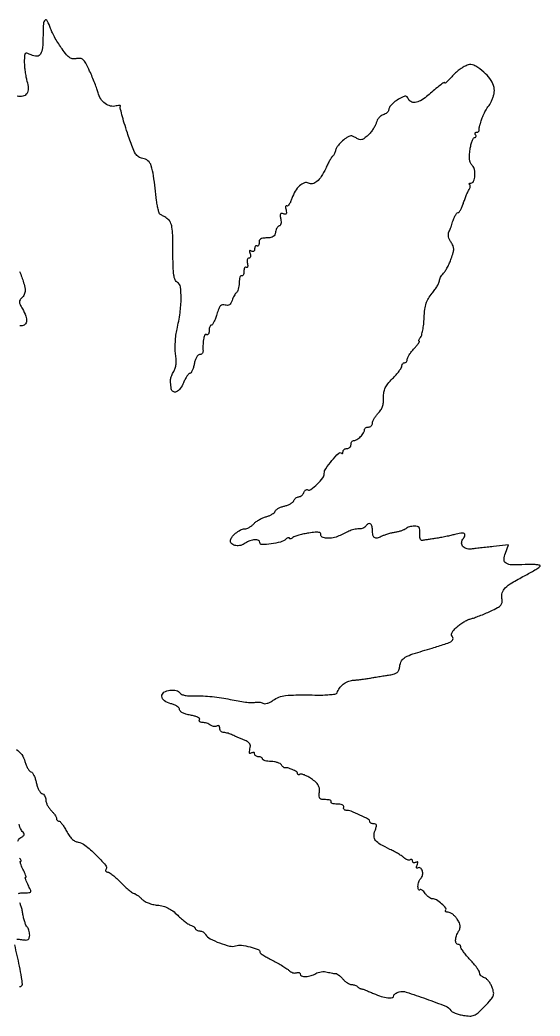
# Model space of a CAD drawing. Extents: x 0 to 389, y 0 to 388.
# Drawn here: x 194.4 to 388.6, y 16.3 to 387.9 of the extents above; entities that cross this region are included whole.
import ezdxf

# ---------------------------------------------------------------- set-up
doc = ezdxf.new("R2010")
doc.units = 0

msp = doc.modelspace()

# ---------------------------------------------------------------- linework, layer by layer
for points in [[(193.041838, 115.74395, -0.098926), (195.030309, 113.820672, -0.088106), (196.227971, 111.202967, 0.031978), (196.654934, 109.902673, 0.036079), (197.230589, 108.72103, 0.038885), (197.86074, 107.806204, 0.131621), (198.442484, 107.383698, -0.14436), (199.010793, 106.948837, -0.041259), (199.595593, 105.991653, -0.037837), (200.106547, 104.749786, -0.032323), (200.456877, 103.378174, 0.034263), (200.813475, 102.004256, 0.039225), (201.342807, 100.755238, 0.042953), (201.954466, 99.790625, 0.139245), (202.555173, 99.340455, -0.101416), (203.107663, 98.987456, -0.066804), (203.575582, 98.392815, -0.063344), (203.89208, 97.658131, -0.070177), (204, 96.893011, 0.081177), (204.141939, 96.024515, 0.037663), (204.5875, 94.968572, 0.036026), (205.234628, 93.904983, 0.041718), (206, 93, -0.022886), (206.765585, 92.160928, -0.026473), (207.4125, 91.29375, -0.026952), (207.874488, 90.512642, -0.120635), (208, 90, 0.088989), (208.068495, 89.618199, 0.095003), (208.264951, 89.29375, 0.09991), (208.557865, 89.07669, 0.110087), (208.901962, 89, -0.210495), (209.358513, 88.798885, -0.023106), (210.108866, 87.898438, -0.025077), (210.93514, 86.686461, -0.017702), (211.743988, 85.25, 0.03228), (212.728331, 83.61518, 0.050923), (213.792566, 82.372666, 0.061244), (214.908061, 81.544836, 0.092901), (216.047337, 81.153544, -0.134113), (218.625747, 80.026147, -0.02317), (222.650628, 76.459121, -0.017984), (226.356334, 72.5862, -0.331653), (226.495199, 70.992233, 0.095726), (226.351561, 70.613731, 0.173663), (226.407564, 70.291468, 0.171984), (226.656202, 70.075935, 0.093664), (227.058004, 70, -0.152263), (227.718469, 69.794097, -0.016181), (229.028879, 68.825, -0.018783), (230.543344, 67.531959, -0.014034), (232.11591, 66, 0.011511), (233.672966, 64.467763, 0.016024), (235.140112, 63.175, 0.012433), (236.401224, 62.185312, 0.161514), (236.959934, 62, -0.125894), (237.448828, 61.87492, -0.028437), (238.182326, 61.417297, -0.027734), (238.992025, 60.775663, -0.023806), (239.770158, 60.016332, 0.072238), (240.790447, 59.197073, 0.03793), (242.254019, 58.47832, 0.035465), (243.960034, 57.932262, 0.035477), (245.725912, 57.632866, -0.040199), (247.83508, 57.254771, -0.051267), (249.68285, 56.55889, -0.048068), (251.439177, 55.460977, -0.029817), (253.27791, 53.866534, 0.014004), (254.698433, 52.553825, 0.016427), (256.118442, 51.393451, 0.015475), (257.37087, 50.496835, 0.090372), (258.111111, 50.175, -0.052074), (258.667119, 49.982117, -0.047502), (259.189931, 49.67375, -0.050612), (259.605048, 49.30302, -0.099024), (259.833333, 48.925, 0.114717), (260.062274, 48.571186, 0.067556), (260.470299, 48.271719, 0.061964), (260.986121, 48.068994, 0.062757), (261.533643, 48, -0.080423), (262.115732, 47.905764, -0.053078), (262.733979, 47.624424, -0.052082), (263.293125, 47.210561, -0.067757), (263.70031, 46.721443, 0.130874), (265.40622, 45.127131, 0.032187), (268.929867, 43.523993, 0.031977), (272.621975, 42.387178, 0.136359), (274.905738, 42.470082, -0.109168), (277.036297, 42.662045, -0.03185), (280.287655, 42.032377, -0.026324), (283.331944, 41.065228, -0.312229), (284, 40.099703, 0.239447), (284.200418, 39.705195, 0.012712), (285.395312, 38.878415, 0.017691), (286.929811, 37.949206, 0.011748), (288.75, 36.988566, -0.010345), (290.669618, 35.982325, -0.010945), (292.509751, 34.915527, -0.010618), (294.052917, 33.92964, -0.048029), (294.878939, 33.253801, 0.063059), (295.508354, 32.769567, 0.058181), (296.255564, 32.44162, 0.062121), (297.002461, 32.310896, 0.104273), (297.628939, 32.411105, -0.061874), (298.153658, 32.54108, -0.108272), (298.597251, 32.49815, -0.150888), (298.888729, 32.293692, -0.166406), (299, 31.968615, 0.329729), (299.536533, 31.243473, 0.081953), (301.092309, 31.034939, 0.063235), (303.079286, 31.348665, 0.068946), (304.862638, 32.146289, -0.067593), (305.740317, 32.541681, -0.040183), (306.864234, 32.778844, -0.039482), (308.045128, 32.836418, -0.053977), (309.09907, 32.689983, 0.008112), (310.078819, 32.46091, 0.008856), (311.037287, 32.27086, 0.008402), (311.862014, 32.136725, 0.04279), (312.325736, 32.109379, -0.146609), (312.754294, 31.993298, -0.026828), (313.435183, 31.518116, -0.026812), (314.196572, 30.854944, -0.021547), (314.943031, 30.065685, 0.036544), (315.736814, 29.275241, 0.036293), (316.638969, 28.606795, 0.038685), (317.512786, 28.143184, 0.102978), (318.200629, 28, -0.044751), (318.816966, 27.944725, -0.03688), (319.456331, 27.779687, -0.038302), (320.024109, 27.537687, -0.076631), (320.416667, 27.25, 0.035502), (320.75281, 26.958479, 0.030922), (321.142187, 26.702465, 0.032174), (321.524684, 26.515107, 0.075208), (321.833333, 26.439242, -0.065002), (322.262458, 26.342962, -0.004368), (323.441603, 25.900117, -0.006223), (324.840389, 25.340698, -0.004618), (326.372124, 24.689242, 0.026175), (329.309944, 23.586695, 0.050401), (331.7681, 23.073094, 0.081172), (333.425557, 23.167223, 0.35151), (334, 23.883369, -0.17879), (334.138633, 24.258675, -0.060906), (334.57398, 24.657347, -0.051262), (335.206142, 25.017083, -0.039807), (335.953973, 25.277713, -0.141757), (338.614671, 25.208894, -0.009199), (346.012884, 22.708714, -0.008656), (353.350862, 19.933228, -0.157909), (355.250552, 18.358472, 0.129699), (355.789965, 17.858549, 0.028724), (356.943734, 17.32657, 0.028014), (358.389773, 16.849638, 0.023805), (359.960609, 16.506655, 0.033078), (362.367048, 16.2622, 0.109922), (363.92113, 16.551198, 0.083891), (365.429905, 17.518735, 0.014449), (367.886334, 19.884038, 0.011646), (370.24018, 22.400057, 0.087719), (371.09392, 23.780652, 0.140051), (371.225588, 25.08575, 0.045827), (370.706097, 26.967682, 0.040727), (370.135893, 28.171573, 0.039643), (369.373591, 29.278717, 0.042439), (368.544029, 30.139279, 0.103259), (367.779821, 30.569882, -0.058401), (367.099239, 30.877083, -0.061916), (366.522822, 31.328468, -0.06934), (366.131869, 31.848852, -0.127144), (366, 32.359049, 0.137344), (365.809648, 33.038954, 0.017736), (364.971875, 34.313699, 0.019613), (363.840274, 35.783503, 0.015215), (362.5, 37.293981, -0.012442), (361.159468, 38.787979, -0.016799), (360.028125, 40.207702, -0.013845), (359.172725, 41.427559, -0.147011), (359, 42.00232, 0.099276), (358.923649, 42.383069, 0.098), (358.70625, 42.706931, 0.097889), (358.381642, 42.923843, 0.098801), (358, 43, -0.2863), (357.284008, 43.446583, -0.123596), (357.040397, 44.592413, -0.077569), (357.355502, 46.219566, -0.053083), (358.179285, 47.915473, 0.059238), (358.685315, 48.990599, 0.109847), (358.783771, 49.945384, 0.087919), (358.469641, 50.992515, 0.028308), (357.656232, 52.401904, 0.040425), (356.883383, 53.395971, 0.042251), (355.971144, 54.236809, 0.046062), (355.06105, 54.817817, 0.119595), (354.31028, 55, -0.037852), (353.722509, 55.044561, -0.106954), (353.339969, 55.190491, -0.24427), (353.21907, 55.404562, -0.208011), (353.315145, 55.648479, 0.384823), (353.359487, 56.522511, 0.04046), (351.816465, 58.130134, 0.041164), (349.891002, 59.571948, 0.141039), (348.403694, 60, -0.115859), (347.810296, 60.139371, -0.044282), (347.082237, 60.585631, -0.040846), (346.346664, 61.230827, -0.039545), (345.717009, 61.993639, 0.036188), (345.134042, 62.709612, 0.060053), (344.536838, 63.207681, 0.08639), (344.017885, 63.428816, 0.25957), (343.660305, 63.326972, -0.268081), (343.412555, 63.260653, -0.213274), (343.193965, 63.43834, -0.0853), (343.045438, 63.922232, -0.031917), (343, 64.633333, -0.049708), (343.083326, 65.469428, -0.037951), (343.332755, 66.355047, -0.038926), (343.698591, 67.156518, -0.069958), (344.132783, 67.732783, 0.161589), (344.730821, 68.924856, 0.108254), (344.621565, 70.459194, 0.157498), (343.936058, 71.46295, 0.312834), (343.018517, 71.511444, -0.124956), (342.674292, 71.403093, -0.345293), (342.479114, 71.539107, -0.13701), (342.469078, 71.942202, -0.029753), (342.681393, 72.612107, 0.024586), (342.928739, 73.36544, 0.188108), (342.890859, 73.729116, 0.366135), (342.653598, 73.827529, 0.061279), (342.169939, 73.605028, -0.072516), (341.722337, 73.411127, -0.148477), (341.34367, 73.422788, -0.188696), (341.0936, 73.632818, -0.125451), (341, 74, 0.09054), (340.929983, 74.383496, 0.16925), (340.729932, 74.6227, 0.176182), (340.431185, 74.680215, 0.099067), (340.08062, 74.549826, -0.146033), (339.630457, 74.428356, -0.071833), (339.040438, 74.529561, -0.061783), (338.407835, 74.824836, -0.053185), (337.83062, 75.278749, 0.04656), (337.062535, 75.899364, 0.012245), (335.723149, 76.742942, 0.012326), (334.144249, 77.632178, 0.012357), (332.52478, 78.441731, -0.018851), (328.877892, 80.324342, -0.096619), (327.15408, 81.796679, -0.16874), (326.599585, 83.379573, -0.09174), (326.973506, 85.430315, 0.019579), (327.420728, 86.761242, 0.119701), (327.454357, 87.480098, 0.248252), (327.146848, 87.861781, 0.101836), (326.475249, 88, -0.052775), (325.910828, 88.059741, -0.072612), (325.433354, 88.237218, -0.092495), (325.112673, 88.49937, -0.177071), (325, 88.807552, 0.277921), (324.513236, 89.615635, 0.010865), (321.281778, 91.235806, 0.016977), (318.028682, 92.646099, 0.094055), (316.16398, 93, -0.109839), (315.739644, 93.094356, -0.123004), (315.415357, 93.357875, -0.117634), (315.243692, 93.753441, -0.094694), (315.25, 94.218296, 0.210266), (315.145509, 94.703538, 0.128931), (314.685892, 95.081148, 0.07894), (313.874808, 95.308906, 0.036404), (312.776479, 95.356632, -0.029637), (311.768401, 95.386789, -0.06347), (311.009425, 95.553273, -0.125058), (310.613807, 95.819039, -0.332504), (310.585496, 96.138336, 0.316424), (310.566122, 96.46446, 0.127684), (310.190378, 96.746886, 0.066328), (309.462713, 96.938979, 0.031419), (308.492595, 97, -0.035836), (307.063906, 97.10253, -0.184311), (306.382495, 97.481731, -0.173794), (306.104346, 98.23367, -0.031187), (306.183578, 99.75, 0.061936), (306.170057, 101.226835, 0.101961), (305.759684, 102.401538, 0.080699), (304.83611, 103.497251, 0.027558), (303.181243, 104.766523, 0.023239), (301.842234, 105.592489, 0.031903), (300.563818, 106.19819, 0.033059), (299.492604, 106.544382, 0.202727), (298.931243, 106.457506, -0.077929), (298.575204, 106.307801, -0.155677), (298.273553, 106.327857, -0.185534), (298.073605, 106.51122, -0.115951), (298, 106.824352, 0.269892), (297.634205, 107.452659, 0.0293), (296.069728, 108.223432, 0.034245), (294.34805, 108.814536, 0.102474), (293.111803, 108.886347, -0.198774), (292.917506, 108.935177, -0.035916), (292.62923, 109.183186, -0.033836), (292.314201, 109.541721, -0.024924), (292.014127, 109.977142, 0.13683), (291.528311, 110.425436, 0.040811), (290.587062, 110.814219, 0.037565), (289.41103, 111.095832, 0.032891), (288.152324, 111.214732, -0.025378), (286.944408, 111.310562, -0.039806), (285.925995, 111.527079, -0.047194), (285.202855, 111.818742, -0.280289), (285, 112.15218, 0.17221), (284.885178, 112.47567, 0.093823), (284.559375, 112.750953, 0.074235), (284.073826, 112.937188, 0.054568), (283.5, 113, -0.06887), (282.926682, 113.079345, -0.085131), (282.440625, 113.311086, -0.099915), (282.115626, 113.655173, -0.140337), (282, 114.059017, 0.133224), (281.906544, 114.403538, 0.190361), (281.659977, 114.596802, 0.14289), (281.285534, 114.598569, 0.068717), (280.842476, 114.402645, -0.10714), (280.371555, 114.236006, -0.345006), (280.104642, 114.395203, -0.134535), (280.05213, 114.912843, -0.022357), (280.263834, 115.900899, 0.062558), (280.4149, 117.049023, 0.144992), (280.175311, 117.875667, 0.120434), (279.483865, 118.534172, 0.036684), (278.171357, 119.164872, -0.005739), (277.021491, 119.632287, -0.004391), (275.774634, 120.16881, -0.004441), (274.616013, 120.691809, -0.010458), (273.763569, 121.107601, 0.02984), (272.988008, 121.449365, 0.021859), (272.092603, 121.737858, 0.022223), (271.217575, 121.936787, 0.044805), (270.513569, 122, -0.102103), (269.935998, 122.119185, -0.098615), (269.444611, 122.457961, -0.097194), (269.115381, 122.963966, -0.096056), (269, 123.559017, 0.066118), (268.926733, 124.110654, 0.138808), (268.70625, 124.478525, 0.191142), (268.379648, 124.607943, 0.139169), (268, 124.5, -0.097951), (267.525028, 124.322143, -0.060306), (266.926562, 124.296664, -0.057238), (266.302451, 124.418163, -0.064868), (265.75, 124.67567, 0.022141), (264.878613, 125.17628, 0.043062), (264.13748, 125.481889, 0.03581), (263.270105, 125.688138, 0.011093), (261.940983, 125.875, -0.099781), (261.580625, 125.992978, -0.15352), (261.358512, 126.231, -0.152815), (261.312013, 126.554192, -0.098614), (261.445232, 126.911384, 0.37634), (261.378469, 127.309105, 0.063144), (260.666791, 127.753775, 0.043099), (259.500094, 128.174641, 0.023177), (258.004249, 128.499282, -0.027141), (256.366473, 128.868336, -0.049852), (255.095813, 129.369274, -0.067602), (254.267619, 129.948296, -0.209395), (254, 130.559306, 0.18628), (253.772081, 131.149841, 0.05848), (253.045312, 131.783794, 0.049266), (251.994007, 132.360879, 0.037521), (250.75, 132.784976, -0.087957), (248.302058, 133.904728, -0.22766), (247.364205, 135.547933, -0.278476), (248.128071, 137.043373, -0.110875), (250.391493, 137.830076, -0.042771), (251.584124, 137.863684, -0.051451), (252.691019, 137.684907, -0.059121), (253.579211, 137.329077, -0.130031), (254.106587, 136.830076, 0.158122), (254.783013, 136.257175, 0.052608), (256.04511, 135.888842, 0.038383), (257.836905, 135.705248, 0.017024), (260.215094, 135.725858, -0.02573), (262.758032, 135.703638, -0.011378), (266.106635, 135.425261, -0.011227), (269.649229, 134.968777, -0.014841), (272.850046, 134.385389, 0.010139), (275.795394, 133.819899, 0.012449), (278.56661, 133.416617, 0.010934), (280.895214, 133.188279, 0.083104), (281.989348, 133.286963, -0.050758), (282.767921, 133.408099, -0.039207), (283.627087, 133.386226, -0.040292), (284.434599, 133.235637, -0.072292), (285.052059, 132.967826, 0.145934), (285.741234, 132.781719, 0.062635), (286.692703, 132.926666, 0.051696), (287.787194, 133.363291, 0.036497), (288.912757, 134.062466, -0.068659), (291.062052, 135.213587, -0.059425), (293.551354, 135.811935, -0.028358), (297.434814, 136.047104, -0.00396), (305.488251, 136.013777, 0.012017), (308.188094, 136.046107, 0.018651), (310.511185, 136.216707, 0.013415), (312.364432, 136.473016, 0.278047), (312.774314, 136.822942, -0.072439), (313.669204, 138.600576, -0.070449), (315.041113, 140.068299, -0.071697), (316.742184, 141.077159, -0.079833), (318.597505, 141.51712, 0.009056), (319.97543, 141.643717, 0.004276), (321.748954, 141.854475, 0.004235), (323.602278, 142.106778, 0.005964), (325.25, 142.365427, -0.001001), (326.935408, 142.647161, -0.000628), (328.907999, 142.970297, -0.00063), (330.85091, 143.283555, -0.001151), (332.436806, 143.533458, 0.030484), (334.224247, 143.923676, 0.106054), (335.262952, 144.473986, 0.131116), (335.8629, 145.329595, 0.057968), (336.186806, 146.682596, -0.10191), (336.868603, 148.724332, -0.13317), (338.261244, 150.103697, -0.05208), (341.122701, 151.353372, -0.005145), (348.307633, 153.55552, 0.005986), (353.003127, 155.003309, 0.042219), (355.206565, 155.923101, 0.142017), (356.034881, 156.713503, 0.314656), (355.966022, 157.540941, -0.109058), (355.55031, 158.348362, -0.158311), (355.594676, 159.142558, -0.091908), (356.166213, 160.068262, -0.021745), (357.448226, 161.364438, -0.030852), (358.648837, 162.346744, -0.023044), (360.081647, 163.281303, -0.023478), (361.518866, 164.038571, -0.048058), (362.717839, 164.465318, 0.023095), (364.049809, 164.865822, 0.007567), (365.972752, 165.57517, 0.007521), (368.086377, 166.428156, 0.008431), (370.093735, 167.313728, 0.014087), (372.742162, 168.627585, 0.087426), (373.933106, 169.557803, 0.156253), (374.394243, 170.581349, 0.07694), (374.336137, 172.022979, -0.124968), (374.451571, 174.127883, -0.120297), (375.555248, 175.957143, -0.063883), (378.027871, 177.879662, -0.013941), (382.758504, 180.497354, 0.008333), (384.812371, 181.603957, 0.011195), (386.632527, 182.678382, 0.008465), (388.106828, 183.628718, 0.10734), (388.562387, 184.100944, 0.514235), (388.425755, 184.42741, 0.029635), (387.166777, 184.637354, 0.025414), (385.333415, 184.7386, 0.013267), (383.045521, 184.687845, -0.014842), (378.012528, 184.592054, -0.129855), (375.879044, 185.180026, -0.28249), (375.161742, 186.515225, -0.075964), (375.683842, 188.973358), (376.840124, 192.036699), (371.170062, 191.410013, -0.00014), (368.80247, 191.149005, -0.00013), (366.377445, 190.88299, -0.00013), (364.221688, 190.647645, -0.000441), (362.816984, 190.495915, -0.100887), (360.940277, 190.673562, -0.165028), (359.655213, 191.595992, -0.193453), (359.316228, 192.987681, -0.138237), (359.974071, 194.468757, 0.107348), (360.551099, 195.580249, 0.367052), (360.231081, 196.26249, 0.14853), (358.985862, 196.430008, 0.029539), (356.768475, 195.9336, -0.01254), (355.29756, 195.551392, -0.005991), (353.389995, 195.130507, -0.005935), (351.386113, 194.73824, -0.00841), (349.593748, 194.440487, 0.000363), (347.953042, 194.194993, 0.000434), (346.408788, 193.961414, 0.000372), (345.10761, 193.762454, 0.002883), (344.5, 193.665494, -0.277042), (344.132429, 193.810825, -0.087579), (343.849052, 194.356426, -0.058994), (343.688401, 195.207959, -0.034256), (343.688264, 196.25, 0.033053), (343.691512, 197.680102, 0.145202), (343.403461, 198.46387, 0.17868), (342.77463, 198.872795, 0.055796), (341.638264, 199, 0.03646), (340.711648, 198.932341, 0.033606), (339.778427, 198.730541, 0.03532), (338.971255, 198.435207, 0.086849), (338.45, 198.082692, -0.086433), (337.881654, 197.697646, -0.023278), (336.864872, 197.295685, -0.022851), (335.64895, 196.940468, -0.021872), (334.387861, 196.691656, 0.020353), (333.049456, 196.43181, 0.015285), (331.600539, 196.041663, 0.015518), (330.258022, 195.589858, 0.033946), (329.269344, 195.144148, -0.060635), (327.721778, 194.543415, -0.230537), (326.734654, 194.747634, -0.18958), (326.161304, 195.706471, -0.041075), (326, 197.666667, 0.070167), (325.794376, 199.124697, 0.202874), (325.165904, 199.901041, 0.275906), (324.332428, 199.86062, 0.108004), (323.5, 199, -0.111983), (323.123104, 198.616421, -0.050144), (322.489364, 198.29375, -0.046179), (321.720919, 198.074072, -0.046572), (320.927414, 198, 0.034808), (320.052802, 197.939039, 0.021401), (319.036935, 197.752112, 0.021419), (318.043063, 197.479617, 0.035499), (317.236431, 197.156128, -0.000818), (316.428022, 196.764889, -0.000431), (315.422577, 196.281389, -0.000428), (314.392091, 195.788025, -0.00066), (313.5, 195.363305, -0.066184), (311.296394, 194.655377, -0.063171), (308.948358, 194.532002, -0.086676), (307.226129, 194.965524, -0.354311), (306.771499, 195.859951, 0.26645), (306.596468, 196.406294, 0.154237), (305.951844, 196.704977, 0.056607), (304.624219, 196.724547, 0.011348), (302.271499, 196.438352, 0.015213), (300.353106, 196.100808, 0.017141), (298.53444, 195.657924, 0.016594), (297.022543, 195.179721, 0.083546), (296.25, 194.751411, -0.034998), (295.769737, 194.42075, -0.083825), (295.367188, 194.266585, -0.181662), (295.111189, 194.308141, -0.268826), (295, 194.5, 0.289811), (294.883699, 194.683798, 0.175211), (294.618238, 194.709244, 0.078066), (294.199806, 194.528796, 0.03245), (293.700386, 194.166305, -0.108232), (291.627472, 193.094752, -0.032224), (288.112361, 192.392989, -0.027778), (284.754628, 192.133648, -0.420537), (284, 192.872192, 0.293986), (283.473089, 193.69089, 0.117974), (282.106386, 193.956875, 0.079452), (280.264007, 193.58107, 0.068), (278.520089, 192.638348, -0.099018), (276.838243, 191.858903, -0.096458), (274.9696, 191.776131, -0.124791), (273.543581, 192.37292, -0.235765), (273, 193.461644, -0.162411), (273.453376, 194.82059, -0.054475), (274.902783, 196.367513, -0.054224), (276.703347, 197.601325, -0.123727), (278.289786, 198, 0.089187), (279.042777, 198.135391, 0.038854), (279.968106, 198.563668, 0.036846), (280.905988, 199.184601, 0.040511), (281.711045, 199.918868, -0.048196), (282.600719, 200.705657, -0.027623), (283.806031, 201.482576, -0.027375), (285.116122, 202.135885, -0.040564), (286.330763, 202.547547, 0.035992), (287.451096, 202.915876, 0.038822), (288.477681, 203.433726, 0.042116), (289.27624, 204.014721, 0.123428), (289.664303, 204.567572, -0.130906), (290.061898, 205.116636, -0.042626), (290.895948, 205.685435, -0.039102), (291.972102, 206.185719, -0.035213), (293.151109, 206.533189, 0.037685), (294.332769, 206.887793, 0.040627), (295.417035, 207.408993, 0.044334), (296.260389, 208.008405, 0.125116), (296.674558, 208.594296, -0.073146), (296.976875, 209.131684, -0.064114), (297.433292, 209.587074, -0.066866), (297.968059, 209.895171, -0.097596), (298.5, 210, 0.10703), (299.036432, 210.116159, 0.066512), (299.584482, 210.459243, 0.062112), (300.060602, 210.965654, 0.066123), (300.385948, 211.563382, -0.055845), (300.676391, 212.124031, -0.086362), (301.051987, 212.517746, -0.117372), (301.449474, 212.687196, -0.182712), (301.810864, 212.616892, 0.309141), (303.036009, 212.673375, 0.031916), (305.347978, 214.658662, 0.03464), (307.431126, 216.994808, 0.166247), (308, 218.658454, -0.152963), (308.563806, 220.45828, -0.023264), (310.881486, 223.483955, -0.01924), (313.406465, 226.256726, -0.416636), (314.405812, 226.260855, 0.134544), (314.630971, 226.132559, 0.259934), (314.825457, 226.183918, 0.151639), (314.958724, 226.426121, 0.050551), (315, 226.833333, -0.127718), (315.115534, 227.278257, -0.100747), (315.440625, 227.657292, -0.089419), (315.926925, 227.912123, -0.076226), (316.5, 228, 0.099038), (317.072457, 228.114514, 0.097945), (317.559375, 228.440625, 0.097945), (317.885486, 228.927543, 0.099038), (318, 229.5, -0.069717), (318.080326, 230.073289, -0.085667), (318.314732, 230.559375, -0.100075), (318.662852, 230.884373, -0.138775), (319.071429, 231, 0.147453), (320.206061, 231.342046, 0.049993), (321.554893, 232.445107, 0.049993), (322.657954, 233.793939, 0.147453), (323, 234.928571, -0.138775), (323.115627, 235.337148, -0.100075), (323.440625, 235.685268, -0.085667), (323.926711, 235.919674, -0.069717), (324.5, 236, 0.099038), (325.072457, 236.114514, 0.097945), (325.559375, 236.440625, 0.097945), (325.885486, 236.927543, 0.099038), (326, 237.5, -0.100085), (326.14639, 238.224001, -0.033501), (326.63384, 239.193215, -0.031778), (327.331993, 240.221398, -0.03135), (328.157752, 241.157752, 0.053009), (329.121667, 242.351011, 0.060059), (329.766123, 243.673015, 0.05584), (330.108786, 245.190767, 0.03743), (330.172283, 246.970617, -0.043867), (330.269761, 248.978343, -0.075274), (330.742275, 250.582508, -0.063937), (331.731043, 252.144243, -0.023926), (333.482779, 254.062864, 0.016355), (334.807571, 255.470474, 0.020749), (335.931295, 256.857529, 0.019266), (336.762532, 258.070253, 0.135051), (336.968249, 258.75, -0.078112), (337.055786, 259.22752, -0.088436), (337.284423, 259.632812, -0.09799), (337.616106, 259.904008, -0.123128), (338, 260, 0.125213), (338.381375, 260.097028, 0.10078), (338.70625, 260.370189, 0.090252), (338.924593, 260.778794, 0.077842), (339, 261.260218, -0.117481), (339.15661, 261.917549, -0.02452), (339.746263, 262.955058, -0.024471), (340.567954, 264.118847, -0.020994), (341.540469, 265.260218, 0.012245), (342.468978, 266.312101, 0.024481), (343.139944, 267.195189, 0.031591), (343.520103, 267.832818, 0.561087), (343.418024, 268, -0.356964), (343.269123, 268.121829, -0.135709), (343.289392, 268.409134, -0.061444), (343.51325, 268.857643, -0.026769), (343.911029, 269.392796, 0.107281), (344.374552, 270.285362, 0.019247), (344.798563, 272.123194, 0.019994), (345.131663, 274.353238, 0.016894), (345.309217, 276.731927, -0.01854), (345.557625, 279.91853, -0.04943), (346.040578, 282.144487, -0.059248), (346.889616, 283.991914, -0.037607), (348.275744, 285.915856, 0.01883), (349.318663, 287.254522, 0.022128), (350.19975, 288.599512, 0.021729), (350.835676, 289.785336, 0.112671), (351, 290.505297, -0.085271), (351.107688, 291.132147, -0.036956), (351.44932, 291.909358, -0.035189), (351.944259, 292.701671, -0.039191), (352.529601, 293.386744, 0.055338), (353.212114, 294.239721, 0.018462), (354.017811, 295.623217, 0.018119), (354.803896, 297.233253, 0.019697), (355.447895, 298.852319, 0.016677), (356.157687, 301.100349, 0.073128), (356.332884, 302.478064, 0.100608), (356.077219, 303.621101, 0.047641), (355.329103, 304.940527, -0.048751), (354.769958, 305.93178, -0.05578), (354.44364, 306.969306, -0.061451), (354.373947, 307.955847, -0.09122), (354.574443, 308.796381, 0.003816), (354.872606, 309.48529, 0.004407), (355.145935, 310.146437, 0.003956), (355.367988, 310.710078, 0.025678), (355.46279, 311, -0.017856), (356.091687, 313.030205, -0.032977), (356.767375, 314.619333, -0.03833), (357.429027, 315.711739, -0.241959), (357.989836, 316, 0.243968), (358.390321, 316.207779, 0.027679), (358.948535, 317.101562, 0.028494), (359.52786, 318.313329, 0.019348), (360.052771, 319.75, -0.011097), (360.578392, 321.265739, -0.011952), (361.158752, 322.719215, -0.011541), (361.714215, 323.940423, -0.05448), (362.121647, 324.592009, 0.063682), (362.401656, 325.058639, 0.074584), (362.536444, 325.556526, 0.086609), (362.510553, 326.007904, 0.139727), (362.324657, 326.342009, -0.094973), (362.154421, 326.59298, -0.240493), (362.168415, 326.806715, -0.194817), (362.361191, 326.952833, -0.066038), (362.716756, 327, 0.299992), (363.75254, 327.682913, 0.080718), (364.252228, 329.690773, 0.071073), (364.115047, 332.009853, 0.14715), (363.264068, 333.593075, -0.090008), (362.606073, 334.54286, -0.072815), (362.261651, 335.736305, -0.05157), (362.209878, 337.326853, -0.019588), (362.453221, 339.536623, -0.020549), (362.782046, 341.246929, -0.031615), (363.219019, 342.688883, -0.032672), (363.693426, 343.743341, -0.277485), (364.12029, 344, 0.118224), (364.450887, 344.079277, 0.186413), (364.643399, 344.29375, 0.153919), (364.662026, 344.617607, 0.076545), (364.5, 345, -0.082592), (364.343488, 345.3821, -0.161196), (364.3746, 345.70625, -0.182303), (364.586039, 345.921712, -0.108972), (364.940983, 346, 0.070581), (365.336897, 346.056168, 0.098132), (365.654128, 346.220312, 0.11953), (365.84349, 346.464438, 0.145617), (365.881579, 346.75, -0.037629), (365.85372, 347.091571, -0.022329), (365.869449, 347.5, -0.02227), (365.921861, 347.908286, -0.035422), (366.006579, 348.25, 0.003054), (366.115099, 348.591449, 0.001809), (366.240584, 349, 0.00181), (366.362856, 349.408602, 0.003112), (366.461367, 349.75, -0.026573), (367.01428, 351.375725, -0.018466), (367.801681, 353.148971, -0.018671), (368.682791, 354.79234, -0.037715), (369.517691, 356, 0.046851), (370.030568, 356.771578, 0.020249), (370.570589, 357.882342, 0.019826), (371.053642, 359.119009, 0.024816), (371.397691, 360.301589, 0.118631), (371.39127, 362.711955, 0.079008), (370.319675, 365.271381, 0.065231), (368.254868, 367.801499, 0.043895), (365.323869, 370.115541, 0.030062), (363.857553, 370.956011, 0.099407), (362.787615, 371.24316, 0.102708), (361.70949, 371.090502, 0.033317), (360.226373, 370.442419, 0.035087), (359.07549, 369.738827, 0.017817), (357.728451, 368.705209, 0.017608), (356.408309, 367.534824, 0.025103), (355.329121, 366.399489, -0.011071), (354.434647, 365.403988, -0.02284), (353.684179, 364.67484, -0.031648), (353.147646, 364.256675, -0.602684), (353, 364.334673, 0.557297), (352.740895, 364.49494, 0.044187), (351.898995, 363.977336, 0.01402), (350.230021, 362.661622, 0.001271), (346.165982, 359.251221, -0.049859), (343.954792, 357.734966, -0.097484), (341.926241, 357.091677, -0.148436), (340.354189, 357.380974, -0.183953), (339.368654, 358.481686, 0.07695), (338.977582, 359.164701, 0.195194), (338.48816, 359.439526, 0.128309), (337.793218, 359.349299, 0.026772), (336.670674, 358.82375, 0.030771), (334.806227, 357.673147, 0.043147), (333.311436, 356.41236, 0.050829), (332.311668, 355.181842, 0.146212), (332, 354.138816, -0.161589), (331.857148, 353.708335, -0.060867), (331.413183, 353.243464, -0.052151), (330.766716, 352.817507, -0.042793), (330.002324, 352.500738, 0.083724), (329.194523, 352.085932, 0.053463), (328.419054, 351.366008, 0.052034), (327.79033, 350.46974, 0.065556), (327.417717, 349.528179, -0.056886), (327.018952, 348.46734, -0.026698), (326.281235, 347.198352, -0.026041), (325.35704, 345.936216, -0.033136), (324.373043, 344.88073, -0.022946), (322.95044, 343.662147, -0.109317), (321.989817, 343.204433, -0.145336), (321.071026, 343.261257, -0.052004), (319.87929, 343.843312, 0.035569), (318.758668, 344.436926, 0.106834), (317.915276, 344.610673, 0.117072), (317.121159, 344.414001, 0.04729), (316.175565, 343.807411, 0.014336), (314.41865, 342.346851, 0.038859), (313.290532, 341.185536, 0.053861), (312.583071, 340.118804, 0.064228), (312.169821, 338.985654, -0.034969), (311.990242, 338.386783, -0.032007), (311.724567, 337.800124, -0.033521), (311.418179, 337.307318, -0.083442), (311.117718, 337.009464, 0.099741), (310.743069, 336.613249, 0.009693), (310.06177, 335.474655, 0.011989), (309.301455, 334.069098, 0.009206), (308.536769, 332.5, -0.031221), (306.900631, 329.487032, -0.074782), (305.24898, 327.562285, -0.120793), (303.640196, 326.74122, -0.187577), (302.115859, 326.955038, 0.215123), (300.564897, 327.089402, 0.10164), (298.805108, 326.034638, 0.074797), (297.147973, 323.980953, 0.052761), (295.925271, 321.27357, -0.025864), (295.449269, 320.04811, -0.045075), (294.915282, 319.098589, -0.062042), (294.405834, 318.525075, -0.329764), (294.012667, 318.492171, 0.276704), (293.75211, 318.495734, 0.215393), (293.584081, 318.260503, 0.082676), (293.567553, 317.727308, 0.030457), (293.713777, 316.986518, -0.030104), (293.903428, 316.029266, -0.183275), (293.791756, 315.546084, -0.279597), (293.430304, 315.377738, -0.064341), (292.748096, 315.54317, 0.085324), (292.052818, 315.681341, 0.28986), (291.673667, 315.454932, 0.143523), (291.55789, 314.829773, 0.02173), (291.744155, 313.558032, -0.037046), (291.858295, 312.568376, -0.063974), (291.786388, 311.744026, -0.094629), (291.551917, 311.194784, -0.249657), (291.186128, 311, 0.184639), (290.761817, 310.837781, 0.072171), (290.352798, 310.348589, 0.058494), (290.019018, 309.631101, 0.043893), (289.819551, 308.782429, -0.069568), (289.505797, 307.699586, -0.139439), (288.938117, 307.022914, -0.111248), (288.001773, 306.655331, -0.035438), (286.5, 306.532429, 0.030044), (285.062733, 306.430386, 0.106198), (284.196029, 306.12131, 0.167223), (283.749933, 305.575562, 0.10856), (283.637095, 304.760762, -0.047533), (283.626826, 304.132042, -0.113146), (283.473335, 303.693475, -0.205057), (283.210463, 303.511973, -0.190599), (282.887095, 303.569779, 0.172554), (282.551171, 303.642022, 0.189359), (282.260584, 303.481687, 0.118768), (282.063979, 303.080724, 0.054919), (282, 302.5, -0.063067), (281.922057, 301.884522, -0.168016), (281.680954, 301.520391, -0.206965), (281.306035, 301.426713, -0.097874), (280.830061, 301.605028, 0.059284), (280.347692, 301.829264, 0.357523), (280.108364, 301.736436, 0.196415), (280.063986, 301.386586, 0.026179), (280.298676, 300.664045, -0.055835), (280.465532, 300.023571, -0.101738), (280.433535, 299.486235, -0.1495), (280.213905, 299.135183, -0.180662), (279.851984, 299, 0.206633), (279.481254, 298.839957, 0.121096), (279.239269, 298.412095, 0.082997), (279.169058, 297.765021, 0.049602), (279.29011, 296.99862, -0.033809), (279.429487, 296.266748, -0.095442), (279.393387, 295.749762, -0.238295), (279.19888, 295.53149, -0.236417), (278.906741, 295.557637, 0.237298), (278.564147, 295.587724, 0.167861), (278.266355, 295.331245, 0.090397), (278.064518, 294.772891, 0.041666), (278, 294, -0.038802), (277.939718, 293.224377, -0.083775), (277.750665, 292.658236, -0.158969), (277.471895, 292.39005, -0.256493), (277.151201, 292.406553, 0.364511), (276.821303, 292.358207, 0.095116), (276.525696, 291.861161, 0.053327), (276.307989, 290.972755, 0.026341), (276.213753, 289.813246, -0.026955), (276.111655, 288.575807, -0.032713), (275.878612, 287.435666, -0.034573), (275.56168, 286.528595, -0.149408), (275.197333, 286.097676, 0.0925), (274.792014, 285.714927, 0.028127), (274.331937, 285.002354, 0.027104), (273.896273, 284.129359, 0.026532), (273.55413, 283.20821, -0.047128), (273.117411, 282.165907, -0.124929), (272.576936, 281.573427, -0.147636), (271.880833, 281.366047, -0.076076), (270.974441, 281.508112, 0.114403), (269.986186, 281.58686, 0.175587), (269.238814, 281.18251, 0.091309), (268.604853, 280.137085, 0.017981), (267.896805, 278.049902, -0.017868), (267.370791, 276.498167, -0.026763), (266.792602, 275.189659, -0.024986), (266.235351, 274.215375, -0.255685), (265.841712, 274, 0.223022), (265.5195, 273.848756, 0.0764), (265.247253, 273.395164, 0.058106), (265.061584, 272.729427, 0.038995), (265, 271.940983, -0.047867), (264.928459, 271.195401, -0.104212), (264.70625, 270.66835, -0.181468), (264.378123, 270.441401, -0.202618), (264, 270.5, 0.433982), (263.418922, 270.342097, 0.071696), (262.980421, 269.115784, 0.0409), (262.730845, 267.019668, 0.018471), (262.731355, 264.25, -0.107625), (262.645914, 263.77317, -0.103411), (262.369466, 263.367188, -0.099643), (261.943518, 263.095215, -0.09267), (261.434202, 263, 0.206359), (260.869942, 262.756761, 0.05947), (260.291501, 261.976578, 0.048841), (259.784481, 260.846022, 0.034647), (259.434022, 259.5, -0.024389), (259.114115, 258.159189, -0.036249), (258.694248, 257.028125, -0.040064), (258.242448, 256.216603, -0.250744), (257.837682, 256, 0.215302), (257.387119, 255.796555, 0.030272), (256.744416, 254.971875, 0.030078), (256.064207, 253.840577, 0.021361), (255.435553, 252.5, -0.062335), (254.227317, 250.39118, -0.118054), (252.726715, 249.150209, -0.254676), (251.527502, 249.201557, -0.230981), (250.847686, 250.25, -0.013046), (250.620743, 252.627579, -0.053126), (250.674512, 254.076945, -0.06996), (251.023197, 255.276306, -0.034216), (251.775501, 256.683261, 0.065356), (252.337677, 257.912614, 0.046763), (252.645724, 259.394774, 0.039724), (252.701835, 261.144651, 0.024938), (252.503017, 263.183261, -0.033195), (252.340227, 265.19565, -0.017552), (252.392209, 267.700708, -0.017391), (252.625761, 270.270726, -0.025666), (253.023882, 272.5, 0.022511), (254.147011, 278.567604, 0.032546), (254.544383, 284.005222, 0.033876), (254.28949, 288.259345, 0.23758), (253.161232, 289.929646, -0.171014), (252.312976, 290.893212, -0.05994), (251.825797, 292.70015, -0.029697), (251.565988, 295.776967, -0.005355), (251.484639, 301.523341, 0.005172), (251.401723, 307.535641, 0.033158), (251.126977, 310.565709, 0.071444), (250.570947, 312.367265, 0.124999), (249.582113, 313.563616, 0.010896), (248.803483, 314.107329, 0.011109), (248.006841, 314.612989, 0.010934), (247.296116, 315.02133, 0.044497), (246.839452, 315.220183, -0.229856), (246.467052, 315.583908, -0.019607), (246.053152, 316.893541, -0.022813), (245.675608, 318.571772, -0.015583), (245.394116, 320.506246, 0.004738), (244.26181, 329.679732, 0.046533), (243.392178, 333.47433, 0.133881), (242.166415, 335.327145, 0.151978), (240.22652, 336.189973, -0.116084), (238.668556, 336.75513, -0.113064), (237.508412, 337.959973, -0.048093), (236.360536, 340.365567, -0.006188), (234.471461, 345.762003, -0.007121), (233.319155, 349.357926, -0.0111), (232.439941, 352.490014, -0.005471), (231.792555, 355.129434, -0.245179), (231.92867, 355.659653, 0.394887), (231.924995, 355.843199, 0.186524), (231.690238, 355.950802, 0.055676), (231.117616, 355.921996, 0.019879), (230.314692, 355.758187, -0.118498), (228.198504, 355.747374, -0.101004), (226.167131, 356.684203, -0.092639), (224.530346, 358.43201, -0.082099), (223.549269, 360.726671, 0.025488), (223.125011, 362.142389, 0.007847), (222.344202, 364.230594, 0.007828), (221.395913, 366.543037, 0.008512), (220.400763, 368.760458, 0.011553), (218.918868, 371.736706, 0.0806), (217.94424, 373.02966, 0.163372), (216.924132, 373.510074, 0.090787), (215.537514, 373.420059, -0.087205), (214.169625, 373.321491, -0.121473), (213.018717, 373.733533, -0.073291), (211.803754, 374.824944, -0.016422), (210.092669, 377.030771, -0.016159), (208.835038, 378.890528, -0.012398), (207.579106, 380.997723, -0.012577), (206.501714, 383.029639, -0.028861), (205.820024, 384.62117, 0.025984), (204.582591, 387.556718, 0.488119), (203.7338, 387.739153, 0.207853), (203.105951, 386.485954, 0.012979), (202.984687, 382.25, -0.01844), (202.795398, 377.46519, -0.114879), (202.063262, 375.141028, -0.25991), (200.699952, 374.345344, -0.112284), (198.571613, 374.785417, 0.022219), (196.950636, 375.43868, 0.288224), (196.343698, 375.301316, 0.189033), (196.0477, 374.626438, 0.009918), (196, 372.221959, 0.02104), (196.070648, 370.54377, 0.013), (196.287748, 368.580681, 0.013032), (196.603873, 366.648876, 0.022762), (196.979568, 365.071242, -0.060651), (197.422822, 362.291833, -0.155651), (196.882437, 360.353093, -0.203216), (195.454802, 359.398925, -0.108954), (193.298767, 359.46115, 0.101145)], [(194.248295, 294, -0.010766), (195.743304, 289.838015, -0.054029), (196.271546, 287.423319, -0.104611), (196.104373, 285.774581, -0.119536), (195.280897, 284.423754, 0.040749), (194.424714, 283.41536, 0.157383), (194.177162, 282.643317, 0.115853), (194.392123, 281.735853, 0.017575), (195.289208, 280.087556, -0.047973), (196.558958, 277.374209, -0.124829), (196.758686, 275.243119, -0.232565), (195.919137, 274.046835, -0.174423), (194.306045, 273.792326, -0.090086)], [(193.574546, 81.555854, -0.168626), (194.75, 82.888031, 0.036284), (195.596453, 83.450183, 0.175087), (195.90107, 83.930318, 0.202329), (195.806158, 84.450216, 0.05021), (195.25, 85.137721, -0.078127), (194.769932, 85.803709, -0.037602), (194.365378, 86.778268, -0.036106), (194.088341, 87.881065, -0.042907)], [(193.812746, 61.949735, -0.081329), (194.979119, 62.209623, -0.014705), (197.206454, 62.270947, 0.057809), (198.111198, 62.374178, 0.326819), (198.409245, 62.720972, 0.130137), (198.284654, 63.403234, 0.009452), (197.430774, 65.133868, -0.014304), (196.901398, 66.233563, -0.026515), (196.545979, 67.158074, -0.029347), (196.36816, 67.839303, -0.473057), (196.5, 68, 0.478588), (196.631142, 68.162819, 0.026771), (196.433686, 68.88125, 0.025221), (196.055916, 69.848963, 0.01366), (195.5, 71, -0.01803), (194.956376, 72.151159, -0.034154), (194.61752, 73.11875, -0.045965), (194.495011, 73.804793, -0.439288), (194.67432, 74, 0.310696), (194.83561, 74.110933, 0.187723), (194.834331, 74.3525, 0.07374), (194.611478, 74.738463, 0.028646), (194.2, 75.2, -0.137938)], [(193.15408, 44.996031, -0.016856), (194.950643, 44.793936, 0.022716), (196.614729, 44.626458, 0.140477), (197.444165, 44.815638, 0.210341), (197.86801, 45.369967, 0.059607), (198, 46.473193, 0.040289), (197.928544, 47.358535, 0.035567), (197.71545, 48.2598, 0.037284), (197.403229, 49.046488, 0.083455), (197.031319, 49.568681, -0.098446), (196.617569, 50.187781, -0.020432), (196.164093, 51.422325, -0.020724), (195.74909, 52.923453, -0.018248), (195.439336, 54.518681, 0.019547), (195.134348, 56.067849, 0.026898), (194.732398, 57.428404, 0.025934), (194.297025, 58.478894, 0.196007)], [(194.255834, 27.351166, 0.176174), (194.538835, 27.296701, 0.099056), (194.870924, 27.420226, 0.280114), (195.266601, 28.197258, 0.020298), (194.976326, 30.69217, 0.013964), (194.205554, 34.825898, 0.002222), (192.434313, 42.870743, -0.032902)]]:
    msp.add_lwpolyline(points, format="xyb")

doc.saveas('drawing.dxf')
